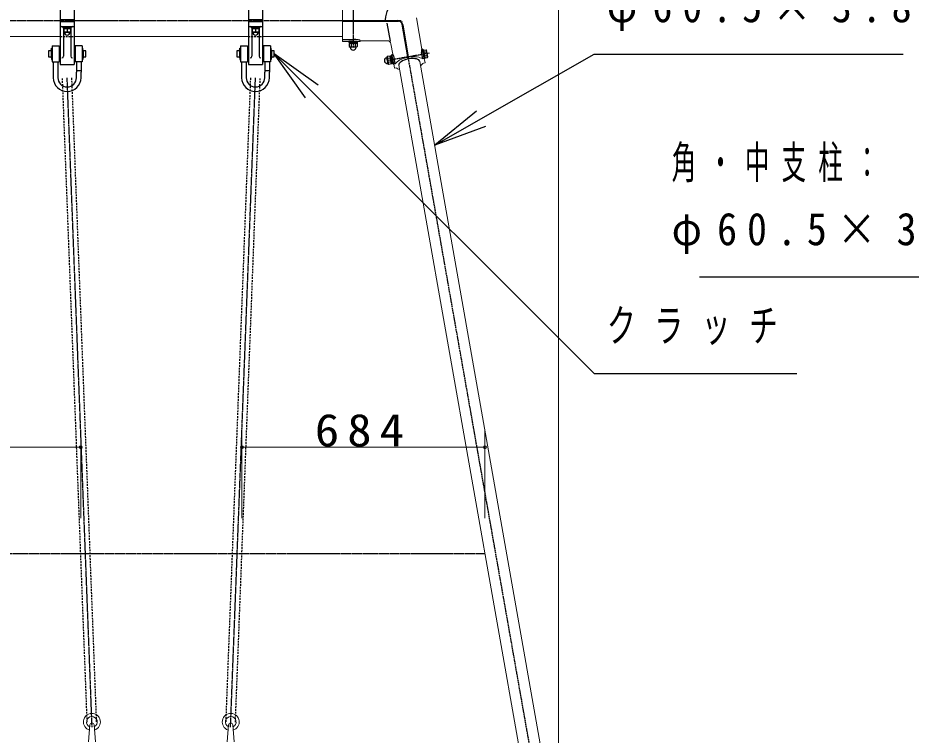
# Model space of a CAD drawing. Units: millimetres, scale not verified. Extents: x -35408 to 0, y -49934 to 13350.
# Drawn here: x -13124 to -10610, y 3390 to 5408 of the extents above; entities that cross this region are included whole.
import ezdxf

# ---------------------------------------------------------------- set-up
doc = ezdxf.new("R2010")
doc.units = ezdxf.units.MM
doc.linetypes.add('USER2', pattern=[6, 3, -1, 1, -1])
doc.linetypes.add('USER4', pattern=[8, 5, -3])
doc.layers.add('線', color=2, linetype='Continuous', lineweight=25)
doc.layers.add('補助', color=2, linetype='Continuous', lineweight=25)
doc.styles.add('ＭＳ ゴシック', font='')
doc.styles.get('ＭＳ ゴシック').set_extended_font_data('MS Gothic')

# ---------------------------------------------------------------- blocks, each defined once
blk = doc.blocks.new('dimension_origin')
at = {"color": 0, "linetype": 'Continuous', "lineweight": -2}
blk.add_circle((0, 0), 1.25, dxfattribs=at)

msp = doc.modelspace()

# ---------------------------------------------------------------- linework, layer by layer
at = {"layer": '線', "color": 7, "lineweight": 13}
for p, q in [((-12210, 5401.05), (-12210, 5458.3)), ((-11986.683, 5320.453), (-12002.178, 5408.328)), ((-12210, 5341.7), (-12210, 5398.95)), ((-13005, 5355.45), (-13565, 5355.45)), ((-12475, 5355.45), (-12965, 5355.45)), ((-12210, 5355.45), (-12435, 5355.45)), ((-12210, 5341.7), (-12160, 5341.7)), ((-12160, 5341.7), (-12160, 5343.95)), ((-12160, 5343.95), (-12084.005, 5343.95)), ((-12068.914, 5305.953), (-12074.157, 5335.686)), ((-12068.914, 5305.953), (-12070.884, 5305.606)), ((-12066.121, 5278.593), (-12070.884, 5305.606)), ((-11984.713, 5320.8), (-11986.683, 5320.453)), ((-11979.95, 5293.787), (-11984.713, 5320.8)), ((-12061.555, 5279.398), (-12066.121, 5278.593)), ((-11504.241, 2518.162), (-11992.214, 5285.596)), ((-11979.95, 5293.787), (-11984.515, 5292.982)), ((-11977.888, 5282.093), (-11982.453, 5281.288)), ((-11977.888, 5282.093), (-11979.95, 5293.787)), ((-12064.059, 5266.899), (-12066.121, 5278.593)), ((-12059.493, 5267.704), (-12064.059, 5266.899)), ((-11563.822, 2507.656), (-12051.795, 5275.09)), ((-12924.712, 3370.689), (-12920.982, 3418.467)), ((-12905.288, 3370.689), (-12909.018, 3418.467)), ((-12534.712, 3370.689), (-12530.982, 3418.467)), ((-12515.288, 3370.689), (-12519.018, 3418.467))]:
    msp.add_line(p, q, dxfattribs=at)
at = {"layer": '線', "color": 20, "linetype": 'USER2'}
for p, q in [((-12180, 5475), (-12180, 5325)), ((-12045, 5400), (-14780, 5400)), ((-11534.031, 2512.909), (-12042.784, 5398.191)), ((-11966.105, 5308.849), (-12084.282, 5288.012)), ((-12914.76, 3412.005), (-12985, 5239.95)), ((-12525.24, 3412.005), (-12455, 5239.95)), ((-11809.329, 3900), (-17750.671, 3900))]:
    msp.add_line(p, q, dxfattribs=at)
at = {"layer": '線'}
for p, q in [((-13005, 5454.55), (-13005, 5277.45)), ((-12965, 5454.55), (-12965, 5277.45)), ((-12475, 5454.55), (-12475, 5277.45)), ((-12435, 5454.55), (-12435, 5277.45)), ((-13005, 5404.05), (-12965, 5404.05)), ((-13005, 5397.95), (-12965, 5397.95)), ((-13005, 5383.95), (-12965, 5383.95)), ((-12997, 5383.95), (-12973, 5383.95)), ((-12997, 5381.45), (-12997, 5383.95)), ((-12997, 5381.45), (-12973, 5381.45)), ((-12995.75, 5381.45), (-12974.25, 5381.45)), ((-12995.75, 5381.45), (-12995.75, 5378.45)), ((-12991, 5404.05), (-12991, 5397.95)), ((-12985.167, 5378.45), (-12985.971, 5381.45)), ((-12984.029, 5378.45), (-12984.833, 5381.45)), ((-12979, 5404.05), (-12979, 5397.95)), ((-12974.25, 5381.45), (-12974.25, 5378.45)), ((-12973, 5383.95), (-12973, 5381.45)), ((-12475, 5404.05), (-12435, 5404.05)), ((-12475, 5397.95), (-12435, 5397.95)), ((-12475, 5383.95), (-12435, 5383.95)), ((-12467, 5383.95), (-12443, 5383.95)), ((-12467, 5381.45), (-12467, 5383.95)), ((-12467, 5381.45), (-12443, 5381.45)), ((-12465.75, 5381.45), (-12444.25, 5381.45)), ((-12465.75, 5381.45), (-12465.75, 5378.45)), ((-12461, 5404.05), (-12461, 5397.95)), ((-12455.167, 5378.45), (-12455.971, 5381.45)), ((-12454.029, 5378.45), (-12454.833, 5381.45)), ((-12449, 5404.05), (-12449, 5397.95)), ((-12444.25, 5381.45), (-12444.25, 5378.45)), ((-12443, 5383.95), (-12443, 5381.45)), ((-12210, 5401.05), (-12056.118, 5401.05)), ((-12210, 5398.95), (-12052.324, 5398.95)), ((-12075.329, 5342.331), (-12084.321, 5393.331)), ((-12025.212, 5292.775), (-12042.476, 5390.686)), ((-12023.242, 5293.122), (-12039.869, 5387.415)), ((-12995.75, 5378.45), (-12974.25, 5378.45)), ((-12995, 5378.95), (-12995, 5300.745)), ((-12994.5, 5378.45), (-12994.5, 5368.739)), ((-12994.5, 5378.45), (-12975.5, 5378.45)), ((-12994.5, 5368.739), (-12994, 5368.45)), ((-12994, 5368.45), (-12976, 5368.45)), ((-12993, 5367.95), (-12993, 5368.45)), ((-12985, 5378.45), (-12985, 5369.587)), ((-12977, 5367.95), (-12977, 5368.45)), ((-12975.5, 5368.739), (-12976, 5368.45)), ((-12975.5, 5378.45), (-12975.5, 5368.739)), ((-12975, 5378.95), (-12975, 5300.745)), ((-12465.75, 5378.45), (-12444.25, 5378.45)), ((-12465, 5378.95), (-12465, 5300.745)), ((-12464.5, 5378.45), (-12464.5, 5368.739)), ((-12464.5, 5378.45), (-12445.5, 5378.45)), ((-12464.5, 5368.739), (-12464, 5368.45)), ((-12464, 5368.45), (-12446, 5368.45)), ((-12463, 5367.95), (-12463, 5368.45)), ((-12455, 5378.45), (-12455, 5369.587)), ((-12447, 5367.95), (-12447, 5368.45)), ((-12445.5, 5368.739), (-12446, 5368.45)), ((-12445.5, 5378.45), (-12445.5, 5368.739)), ((-12445, 5378.95), (-12445, 5300.745)), ((-13027.5, 5329.95), (-13007.5, 5329.95)), ((-13027.5, 5329.95), (-13027.5, 5284.95)), ((-13007.5, 5329.95), (-13007.5, 5284.95)), ((-12942.5, 5329.95), (-12962.5, 5329.95)), ((-12962.5, 5329.95), (-12962.5, 5284.95)), ((-12942.5, 5329.95), (-12942.5, 5284.95)), ((-12497.5, 5329.95), (-12477.5, 5329.95)), ((-12497.5, 5329.95), (-12497.5, 5284.95)), ((-12477.5, 5329.95), (-12477.5, 5284.95)), ((-12412.5, 5329.95), (-12432.5, 5329.95)), ((-12432.5, 5329.95), (-12432.5, 5284.95)), ((-12412.5, 5329.95), (-12412.5, 5284.95)), ((-12210, 5347.491), (-12180, 5347.491)), ((-12168, 5341.7), (-12192, 5341.7)), ((-12192, 5341.7), (-12192, 5339.2)), ((-12168, 5339.2), (-12192, 5339.2)), ((-12169.03, 5336.2), (-12190.97, 5336.2)), ((-12190.97, 5336.2), (-12190.97, 5327.337)), ((-12169.25, 5339.2), (-12190.75, 5339.2)), ((-12190.75, 5339.2), (-12190.75, 5336.2)), ((-12169.25, 5336.2), (-12190.75, 5336.2)), ((-12185.485, 5336.2), (-12185.485, 5327.337)), ((-12180.167, 5336.2), (-12180.971, 5339.2)), ((-12179.029, 5336.2), (-12179.833, 5339.2)), ((-12174.515, 5336.2), (-12174.515, 5327.337)), ((-12169.25, 5339.2), (-12169.25, 5336.2)), ((-12169.03, 5336.2), (-12169.03, 5327.337)), ((-12168, 5339.2), (-12168, 5341.7)), ((-13030.259, 5315.95), (-13037.5, 5315.95)), ((-13037.5, 5315.95), (-13037.5, 5298.95)), ((-13030.258, 5315.931), (-13028.724, 5323.302)), ((-13030.258, 5315.931), (-13030.258, 5298.969)), ((-13028.724, 5323.302), (-13027.5, 5323.048)), ((-13027.5, 5323.048), (-13027.5, 5291.852)), ((-13005, 5315.95), (-13007.5, 5315.95)), ((-12962.5, 5315.95), (-12965.011, 5315.95)), ((-12941.276, 5323.302), (-12942.5, 5323.048)), ((-12942.5, 5323.048), (-12942.5, 5291.852)), ((-12939.742, 5315.931), (-12941.276, 5323.302)), ((-12932.5, 5315.95), (-12939.744, 5315.95)), ((-12939.742, 5315.931), (-12939.742, 5298.969)), ((-12932.5, 5298.95), (-12932.5, 5315.95)), ((-12500.259, 5315.95), (-12507.5, 5315.95)), ((-12507.5, 5315.95), (-12507.5, 5298.95)), ((-12500.258, 5315.931), (-12498.724, 5323.302)), ((-12500.258, 5315.931), (-12500.258, 5298.969)), ((-12498.724, 5323.302), (-12497.5, 5323.048)), ((-12497.5, 5323.048), (-12497.5, 5291.852)), ((-12475, 5315.95), (-12477.5, 5315.95)), ((-12432.5, 5315.95), (-12435.011, 5315.95)), ((-12411.276, 5323.302), (-12412.5, 5323.048)), ((-12412.5, 5323.048), (-12412.5, 5291.852)), ((-12409.742, 5315.931), (-12411.276, 5323.302)), ((-12402.5, 5315.95), (-12409.744, 5315.95)), ((-12409.742, 5315.931), (-12409.742, 5298.969)), ((-12402.5, 5298.95), (-12402.5, 5315.95)), ((-12190.97, 5327.337), (-12189, 5326.2)), ((-12171, 5326.2), (-12189, 5326.2)), ((-12188, 5325.7), (-12188, 5326.2)), ((-12172, 5325.7), (-12172, 5326.2)), ((-12169.03, 5327.337), (-12171, 5326.2)), ((-11984.515, 5292.982), (-11987.705, 5311.07)), ((-11981.73, 5318.28), (-11984.192, 5317.845)), ((-11980.025, 5294.21), (-11984.192, 5317.845)), ((-11977.563, 5294.644), (-11981.73, 5318.28)), ((-11981.551, 5317.265), (-11974.793, 5318.457)), ((-11977.742, 5295.659), (-11981.551, 5317.265)), ((-11980.599, 5311.863), (-11973.84, 5313.055)), ((-11974.793, 5318.457), (-11973.331, 5316.714)), ((-11970.205, 5298.988), (-11973.331, 5316.714)), ((-13037.5, 5298.95), (-13030.259, 5298.95)), ((-13030.258, 5298.969), (-13028.724, 5291.598)), ((-13028.724, 5291.598), (-13027.5, 5291.852)), ((-13027.5, 5284.95), (-13007.5, 5284.95)), ((-13024, 5284.95), (-13024, 5239.95)), ((-13011, 5284.95), (-13011, 5239.95)), ((-13007.5, 5298.95), (-13005, 5298.95)), ((-12965.011, 5298.95), (-12962.5, 5298.95)), ((-12942.5, 5284.95), (-12962.5, 5284.95)), ((-12959, 5284.95), (-12959, 5255.95)), ((-12946, 5284.95), (-12946, 5255.95)), ((-12941.276, 5291.598), (-12942.5, 5291.852)), ((-12939.742, 5298.969), (-12941.276, 5291.598)), ((-12939.744, 5298.95), (-12932.5, 5298.95)), ((-12507.5, 5298.95), (-12500.259, 5298.95)), ((-12500.258, 5298.969), (-12498.724, 5291.598)), ((-12498.724, 5291.598), (-12497.5, 5291.852)), ((-12497.5, 5284.95), (-12477.5, 5284.95)), ((-12494, 5284.95), (-12494, 5239.95)), ((-12481, 5284.95), (-12481, 5239.95)), ((-12477.5, 5298.95), (-12475, 5298.95)), ((-12435.011, 5298.95), (-12432.5, 5298.95)), ((-12412.5, 5284.95), (-12432.5, 5284.95)), ((-12429, 5284.95), (-12429, 5255.95)), ((-12416, 5284.95), (-12416, 5255.95)), ((-12411.276, 5291.598), (-12412.5, 5291.852)), ((-12409.742, 5298.969), (-12411.276, 5291.598)), ((-12409.744, 5298.95), (-12402.5, 5298.95)), ((-12085.425, 5295.934), (-12084.933, 5296.02)), ((-12084.329, 5299.142), (-12085.106, 5297.005)), ((-12081.981, 5279.279), (-12085.106, 5297.005)), ((-12075.6, 5300.681), (-12084.329, 5299.142)), ((-12074.648, 5295.28), (-12083.376, 5293.741)), ((-12082.647, 5280.177), (-12082.154, 5280.263)), ((-12080.519, 5277.536), (-12081.981, 5279.279)), ((-12072.743, 5284.477), (-12081.471, 5282.938)), ((-12071.791, 5279.075), (-12080.519, 5277.536)), ((-12071.791, 5279.075), (-12075.6, 5300.681)), ((-12072.608, 5300.986), (-12075.562, 5300.465)), ((-12071.829, 5279.292), (-12075.562, 5300.465)), ((-12073.725, 5290.043), (-12070.91, 5291.356)), ((-12073.527, 5288.922), (-12070.712, 5290.234)), ((-12070.363, 5302.651), (-12072.825, 5302.217)), ((-12068.657, 5278.582), (-12072.825, 5302.217)), ((-12068.874, 5279.813), (-12072.608, 5300.986)), ((-12068.874, 5279.813), (-12071.829, 5279.292)), ((-12066.195, 5279.016), (-12070.363, 5302.651)), ((-12068.657, 5278.582), (-12066.195, 5279.016)), ((-12061.555, 5279.398), (-12064.745, 5297.486)), ((-11980.025, 5294.21), (-11977.563, 5294.644)), ((-11978.694, 5301.06), (-11971.935, 5302.252)), ((-11977.742, 5295.659), (-11970.983, 5296.851)), ((-11970.983, 5296.851), (-11970.205, 5298.988)), ((-13005, 5277.45), (-12965, 5277.45)), ((-12959, 5259.95), (-12946, 5259.95)), ((-12959, 5239.95), (-12959, 5255.95)), ((-12946, 5239.95), (-12946, 5255.95)), ((-12475, 5277.45), (-12435, 5277.45)), ((-12429, 5259.95), (-12416, 5259.95)), ((-12429, 5239.95), (-12429, 5255.95)), ((-12416, 5239.95), (-12416, 5255.95))]:
    msp.add_line(p, q, dxfattribs=at)
at = {"layer": '線', "color": 4, "linetype": 'USER4'}
for p, q in [((-13005, 5355.45), (-12965, 5355.45)), ((-12475, 5355.45), (-12435, 5355.45)), ((-12928.576, 3426.485), (-12998.24, 5239.441)), ((-12902.095, 3427.503), (-12971.76, 5240.459)), ((-12537.905, 3427.503), (-12468.24, 5240.459)), ((-12511.424, 3426.485), (-12441.76, 5239.441))]:
    msp.add_line(p, q, dxfattribs=at)
at = {"layer": '線'}
for centre, radius, start, end in [((-12031.968, 5403.075), 57.75, 118.03284, 180.02513), ((-13000, 5378.95), 5, 0, 90), ((-12970, 5378.95), 5, 90, 180), ((-12470, 5378.95), 5, 0, 90), ((-12440, 5378.95), 5, 90, 180), ((-12056.118, 5384.55), 16.5, 10, 90), ((-12052.324, 5388.95), 10, 10, 90), ((-12989.75, 5382.458), 13.72, 249.74445, 290.25555), ((-12985, 5367.95), 8, 180, 0), ((-12980.25, 5382.458), 13.72, 249.74445, 290.25555), ((-12459.75, 5382.458), 13.72, 249.74445, 290.25555), ((-12455, 5367.95), 8, 180, 0), ((-12450.25, 5382.458), 13.72, 249.74445, 290.25555), ((-12188.227, 5332.087), 5.485, 240.00001, 299.99999), ((-12180, 5325.7), 8, 180, 0), ((-12180, 5339.996), 13.796, 246.57346, 293.42654), ((-12171.773, 5332.087), 5.485, 240.00001, 299.99999), ((-12082.44, 5294.032), 18.029, 11.04288, 41.38987), ((-11969.895, 5313.877), 18.029, 158.61013, 188.95712), ((-11978.994, 5314.931), 5.485, 340.00001, 39.99999), ((-11985.354, 5305.455), 13.796, 346.57346, 33.42654), ((-13000, 5300.745), 5, 270, 0), ((-12970, 5300.745), 5, 180, 270), ((-12470, 5300.745), 5, 270, 0), ((-12440, 5300.745), 5, 180, 270), ((-12084.036, 5288.055), 8, 100, 280), ((-12079.175, 5297.266), 5.485, 160.00001, 219.99999), ((-12069.957, 5290.538), 13.796, 166.57346, 213.42654), ((-12076.317, 5281.062), 5.485, 160.00001, 219.99999), ((-11976.137, 5298.726), 5.485, 340.00001, 39.99999), ((-12985, 5239.95), 39, 180, 0), ((-12985, 5239.95), 26, 180, 0), ((-12455, 5239.95), 39, 180, 0), ((-12455, 5239.95), 26, 180, 0)]:
    msp.add_arc(centre, radius, start, end, dxfattribs=at)
at = {"layer": '線', "color": 7, "lineweight": 13}
for centre, radius, start, end in [((-12084.005, 5333.95), 10, 10, 90), ((-12915.336, 3426.994), 24, 92.13729, 253.59569), ((-12915.336, 3426.994), 24, 288.04255, 92.13729), ((-12524.664, 3426.994), 24, 87.86271, 251.95745), ((-12524.664, 3426.994), 24, 286.40431, 87.86271), ((-12915.336, 3426.994), 15, 92.13729, 246.20496), ((-12915, 3418), 6, 4.46422, 175.53578), ((-12915.336, 3426.994), 15, 296.52804, 92.13729), ((-12524.664, 3426.994), 15, 87.86271, 243.47196), ((-12525, 3418), 6, 4.46422, 175.53578), ((-12524.664, 3426.994), 15, 293.79504, 87.86271)]:
    msp.add_arc(centre, radius, start, end, dxfattribs=at)
at = {"layer": '線'}
for centre, major_axis, ratio, start_param, end_param in [((-12180, 5343.95), (20, 0), 0.177056, 6.28318531, 7.85398163), ((-12019.789, 5280.734), (32.006, 5.644), 0.39582, 1.67096375, 3.14159265), ((-12024.22, 5279.952), (32.006, 5.644), 0.39582, 0, 1.47062891)]:
    msp.add_ellipse(centre, major_axis=major_axis, ratio=ratio, start_param=start_param, end_param=end_param, dxfattribs=at)
at = {"layer": '線', "color": 7, "lineweight": 13}
for centre, start_param, end_param in [((-12019.789, 5280.734), 1.64472729, 2.79370891), ((-12024.22, 5279.952), 0.34788375, 1.49686536), ((-12024.22, 5279.952), 5.5434342, 5.93530092), ((-12019.789, 5280.734), 3.48947704, 3.88134376)]:
    msp.add_ellipse(centre, major_axis=(43.332, 7.641), ratio=0.39582, start_param=start_param, end_param=end_param, dxfattribs=at)
at = {"layer": '補助', "lineweight": 13}
for p, q in [((-11602.286, 3000), (-11602.286, 7018.8)), ((-12946.771, 4000), (-12946.771, 4250)), ((-12493.229, 4000), (-12493.229, 4250)), ((-11809.329, 4000), (-11809.329, 4250)), ((-13623.229, 4200), (-12946.771, 4200)), ((-12493.229, 4200), (-11809.329, 4200))]:
    msp.add_line(p, q, dxfattribs=at)
at = {"layer": '補助'}
for p, q in [((-12314.112, 5183.706), (-12402.5, 5307.45)), ((-12278.756, 5219.062), (-12402.5, 5307.45)), ((-12402.5, 5307.45), (-12296.434, 5201.384)), ((-11820.462, 5124.33), (-11502.286, 5306.489)), ((-11502.286, 5306.489), (-11452.286, 5306.489)), ((-11452.286, 5306.489), (-10632.513, 5306.489)), ((-12296.434, 5201.384), (-11502.286, 4407.236)), ((-11832.883, 5146.026), (-11950.637, 5049.803)), ((-11950.637, 5049.803), (-11820.462, 5124.33)), ((-11808.04, 5102.634), (-11950.637, 5049.803)), ((-10385.837, 4678.941), (-11205.61, 4678.941)), ((-11502.286, 4407.236), (-11452.286, 4407.236)), ((-11452.286, 4407.236), (-10932.068, 4407.236))]:
    msp.add_line(p, q, dxfattribs=at)

# ---------------------------------------------------------------- block references
at = {"layer": '補助', "lineweight": 13, "xscale": 3.33, "yscale": 3.33, "rotation": 180}
for p in [(-12946.771, 4200), (-11809.329, 4200)]:
    msp.add_blockref('dimension_origin', p, dxfattribs=at)
at = {"layer": '補助', "lineweight": 13, "xscale": 3.33, "yscale": 3.33}
msp.add_blockref('dimension_origin', (-12493.229, 4200), dxfattribs=at)

# ---------------------------------------------------------------- texts
at = {"layer": '補助', "char_height": 91.64, "style": 'ＭＳ ゴシック'}
for s, insert, attachment_point in [('\\T1.5;\\W0.9;φ60.5×3.8', (-11466.036, 5487.739), 1), ('\\T1.5;\\W0.55;角・中支柱：', (-11283.873, 5047.691), 1), ('\\T1.5;\\W0.9;φ60.5×3.8', (-11283.873, 4860.191), 1), ('\\T1.64;\\W0.65;クラッチ', (-11466.036, 4588.486), 1), ('\\T1.33;\\W1.1;684', (-12151.279, 4201), 8)]:
    msp.add_mtext(s, dxfattribs=dict(at, insert=insert, attachment_point=attachment_point))

doc.saveas('drawing.dxf')
